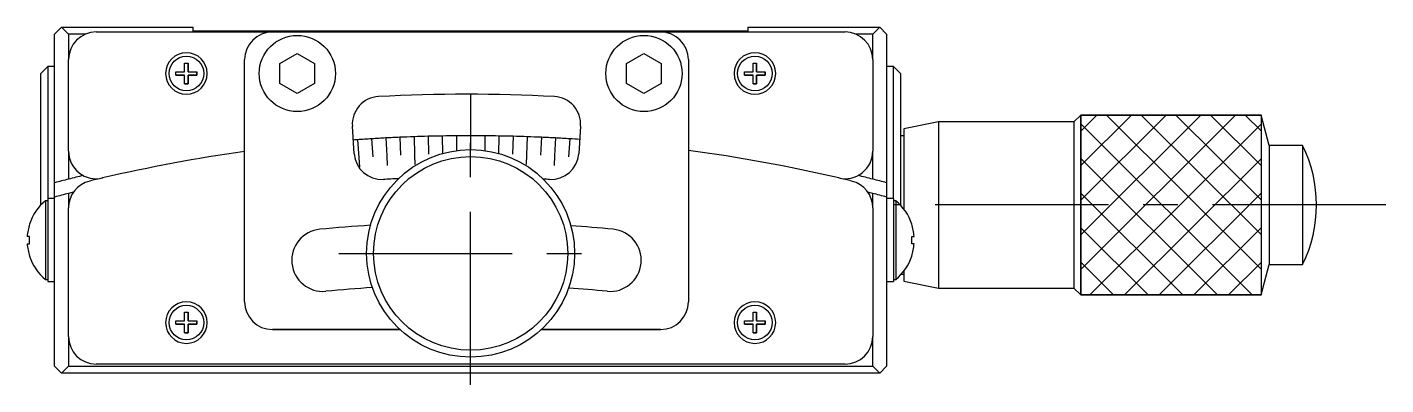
# Model space of a CAD drawing. Extents: x -19 to 366, y -14 to 260.
# Drawn here: x 105.5 to 203.5, y 234.7 to 260.5 of the extents above; entities that cross this region are included whole.
import ezdxf

# ---------------------------------------------------------------- set-up
doc = ezdxf.new("R2010")
doc.units = 0
doc.header["$LTSCALE"] = 10
doc.linetypes.add('CENTER', pattern=[2, 1.25, -0.25, 0.25, -0.25])
doc.layers.get('0').update_dxf_attribs({"linetype": 'CONTINUOUS'})
doc.layers.add('CENTER', color=1, linetype='CENTER')

msp = doc.modelspace()

# ---------------------------------------------------------------- linework, layer by layer
at = {"color": 7, "linetype": 'CONTINUOUS'}
for p, q in [((107.490839, 260), (107.990839, 260.5)), ((107.490839, 249.255678), (107.490839, 260)), ((107.990839, 260.5), (108.490839, 260)), ((107.990839, 260.5), (117.490839, 260.5)), ((109.730904, 260), (108.490839, 260)), ((108.490839, 260), (108.490839, 258.15)), ((110.490839, 260.15), (123.190839, 260.15)), ((117.490839, 260.2), (117.490839, 260.5)), ((157.490839, 260.2), (117.490839, 260.2)), ((123.190839, 260.15), (151.190839, 260.15)), ((151.190839, 260.15), (164.490839, 260.15)), ((157.490839, 260.5), (157.490839, 260.2)), ((157.490839, 260.5), (166.990839, 260.5)), ((166.490839, 260), (165.250773, 260)), ((166.490839, 260), (166.990839, 260.5)), ((166.490839, 258.15), (166.490839, 260)), ((166.990839, 260.5), (167.490839, 260)), ((167.490839, 260), (167.490839, 249.255678)), ((108.490839, 251.546506), (108.490839, 258.15)), ((116.865839, 257.9), (117.115839, 257.9)), ((116.865839, 257.275), (116.865839, 257.9)), ((117.115839, 257.9), (117.115839, 257.275)), ((117.115839, 257.275), (117.115839, 257.9)), ((121.190839, 240.65), (121.190839, 258.15)), ((123.740839, 257.871688), (124.990839, 258.593376)), ((123.740839, 256.428312), (123.740839, 257.871688)), ((124.990839, 258.593376), (126.240839, 257.871688)), ((126.240839, 257.871688), (126.240839, 256.428312)), ((148.740839, 257.871688), (149.990839, 258.593376)), ((148.740839, 256.428312), (148.740839, 257.871688)), ((149.990839, 258.593376), (151.240839, 257.871688)), ((151.240839, 257.871688), (151.240839, 256.428312)), ((153.190839, 258.15), (153.190839, 240.65)), ((157.865839, 257.9), (158.115839, 257.9)), ((157.865839, 257.275), (157.865839, 257.9)), ((158.115839, 257.9), (158.115839, 257.275)), ((158.115839, 257.275), (158.115839, 257.9)), ((166.490839, 258.15), (166.490839, 251.546506)), ((106.990839, 257.65), (106.490839, 257.15)), ((106.490839, 247.639822), (106.490839, 257.15)), ((106.990839, 257.65), (106.990839, 248.109997)), ((107.490839, 257.65), (106.990839, 257.65)), ((116.240839, 257.275), (116.865839, 257.275)), ((116.240839, 257.025), (116.240839, 257.275)), ((116.865839, 257.025), (116.240839, 257.025)), ((116.240839, 257.025), (116.865839, 257.025)), ((116.865839, 256.4), (116.865839, 257.025)), ((117.115839, 257.275), (117.740839, 257.275)), ((117.115839, 257.025), (117.115839, 256.4)), ((117.740839, 257.025), (117.115839, 257.025)), ((117.115839, 256.4), (117.115839, 257.025)), ((117.115839, 257.025), (117.740839, 257.025)), ((117.740839, 257.275), (117.740839, 257.025)), ((117.740839, 257.025), (117.740839, 257.275)), ((157.240839, 257.275), (157.865839, 257.275)), ((157.240839, 257.025), (157.240839, 257.275)), ((157.865839, 257.025), (157.240839, 257.025)), ((157.240839, 257.025), (157.865839, 257.025)), ((157.865839, 256.4), (157.865839, 257.025)), ((158.115839, 257.275), (158.740839, 257.275)), ((158.115839, 257.025), (158.115839, 256.4)), ((158.740839, 257.025), (158.115839, 257.025)), ((158.115839, 256.4), (158.115839, 257.025)), ((158.115839, 257.025), (158.740839, 257.025)), ((158.740839, 257.275), (158.740839, 257.025)), ((158.740839, 257.025), (158.740839, 257.275)), ((167.990839, 257.65), (167.490839, 257.65)), ((167.990839, 248.109997), (167.990839, 257.65)), ((168.490839, 257.15), (167.990839, 257.65)), ((168.490839, 257.15), (168.490839, 247.639822)), ((117.115839, 256.4), (116.865839, 256.4)), ((116.865839, 256.4), (117.115839, 256.4)), ((124.990839, 255.706624), (123.740839, 256.428312)), ((126.240839, 256.428312), (124.990839, 255.706624)), ((149.990839, 255.706624), (148.740839, 256.428312)), ((151.240839, 256.428312), (149.990839, 255.706624)), ((158.115839, 256.4), (157.865839, 256.4)), ((157.865839, 256.4), (158.115839, 256.4)), ((137.490839, 255.640729), (137.490839, 252.65)), ((181.490845, 254.149999), (180.990843, 253.649996)), ((181.490845, 254.149999), (181.490845, 247.649573)), ((194.490846, 254.149999), (181.490845, 254.149999)), ((181.490845, 254.149999), (194.490846, 254.149999)), ((181.490845, 241.150001), (181.490845, 254.149999)), ((194.490846, 254.149999), (194.490846, 247.649573)), ((195.080334, 251.95), (194.490846, 254.149999)), ((194.490846, 254.149999), (194.490846, 241.150001)), ((129.100291, 251.350229), (128.960757, 253.345649)), ((145.42092, 253.345649), (145.281387, 251.350229)), ((171.240838, 253.649996), (168.740839, 253.149997)), ((168.740839, 253.149997), (168.740839, 247.649639)), ((171.240838, 253.649996), (171.240838, 247.649606)), ((180.990843, 253.649996), (171.240838, 253.649996)), ((180.990843, 253.649996), (180.990843, 247.649606)), ((129.329331, 252.364994), (129.420015, 251.068161)), ((130.34816, 252.431771), (130.427523, 251.134196)), ((131.367532, 252.489656), (131.435569, 251.191437)), ((132.38737, 252.538642), (132.444076, 251.239879)), ((133.407598, 252.578727), (133.452967, 251.279519)), ((134.428136, 252.609907), (134.462166, 251.310352)), ((135.448907, 252.63218), (135.471595, 251.332378)), ((136.469834, 252.645545), (136.479142, 251.578933)), ((137.490839, 252.65), (137.490839, 251.65)), ((138.511843, 252.645545), (138.502535, 251.578933)), ((139.53277, 252.63218), (139.510082, 251.332378)), ((140.553542, 252.609907), (140.519512, 251.310352)), ((141.57408, 252.578727), (141.52871, 251.279519)), ((142.594307, 252.538642), (142.537602, 251.239879)), ((143.614146, 252.489656), (143.546109, 251.191437)), ((144.633518, 252.431771), (144.554155, 251.134196)), ((168.740839, 252.65), (168.490839, 252.65)), ((195.080334, 251.95), (195.080334, 247.649718)), ((197.490845, 251.95), (195.080334, 251.95)), ((197.490845, 251.95), (197.490845, 247.649718)), ((108.490839, 251.546506), (108.490839, 249.515052)), ((129.420015, 251.068161), (129.468844, 250.369866)), ((131.435569, 251.191437), (131.472204, 250.492396)), ((133.452967, 251.279519), (133.477397, 250.579945)), ((141.52871, 251.279519), (141.504281, 250.579945)), ((143.546109, 251.191437), (143.509474, 250.492396)), ((166.490839, 249.515052), (166.490839, 251.546506)), ((107.490839, 248.221089), (107.490839, 249.255678)), ((167.490839, 249.255678), (167.490839, 248.221089)), ((106.831284, 247.96), (106.831284, 242.26)), ((106.990839, 247.96), (106.831284, 247.96)), ((106.990839, 248.11), (106.990839, 242.11)), ((107.490839, 248.11), (106.990839, 248.11)), ((106.990839, 247.96), (106.990839, 242.26)), ((107.490839, 236), (107.490839, 248.221089)), ((108.490839, 248.482841), (108.490839, 247.435509)), ((166.490839, 247.435509), (166.490839, 248.482841)), ((167.490839, 248.221089), (167.490839, 236)), ((167.990839, 248.11), (167.490839, 248.11)), ((167.990839, 248.11), (167.990839, 242.11)), ((167.990839, 247.96), (167.990839, 242.26)), ((168.150394, 247.96), (167.990839, 247.96)), ((168.150394, 247.96), (168.150394, 242.26)), ((108.490839, 238.15), (108.490839, 247.435509)), ((166.490839, 247.435509), (166.490839, 238.15)), ((168.740839, 247.649639), (168.740839, 247.343271)), ((171.240838, 247.649606), (171.240838, 241.650004)), ((180.990843, 247.649606), (180.990843, 241.650004)), ((181.490845, 247.649573), (181.490845, 241.150001)), ((194.490846, 247.649573), (194.490846, 241.150001)), ((195.080334, 247.649718), (195.080334, 243.35)), ((197.490845, 247.649718), (197.490845, 243.35)), ((105.685396, 246.265108), (105.6771, 246.269154)), ((169.296281, 246.265108), (169.304578, 246.269154)), ((105.685396, 245.37), (105.509154, 245.37)), ((105.685396, 244.85), (105.685396, 245.37)), ((169.296281, 245.37), (169.472523, 245.37)), ((169.296281, 244.85), (169.296281, 245.37)), ((105.509154, 244.85), (105.685396, 244.85)), ((169.472523, 244.85), (169.296281, 244.85)), ((105.6771, 243.950846), (105.685396, 243.954892)), ((169.304578, 243.950846), (169.296281, 243.954892)), ((194.490846, 241.150001), (195.080334, 243.35)), ((195.080334, 243.35), (197.490845, 243.35)), ((106.831284, 242.26), (106.990839, 242.26)), ((106.990839, 242.11), (107.490839, 242.11)), ((167.490839, 242.11), (167.990839, 242.11)), ((167.990839, 242.26), (168.150394, 242.26)), ((168.554604, 242.65), (168.740839, 242.65)), ((168.740839, 242.876729), (168.740839, 242.150003)), ((168.740839, 242.150003), (171.240838, 241.650004)), ((171.240838, 241.650004), (180.990843, 241.650004)), ((180.990843, 241.650004), (181.490845, 241.150001)), ((181.490845, 241.150001), (194.490846, 241.150001)), ((194.490846, 241.150001), (181.490845, 241.150001)), ((116.240839, 239.275), (116.865839, 239.275)), ((116.240839, 239.025), (116.240839, 239.275)), ((116.865839, 239.9), (117.115839, 239.9)), ((116.865839, 239.275), (116.865839, 239.9)), ((117.115839, 239.9), (117.115839, 239.275)), ((117.115839, 239.275), (117.115839, 239.9)), ((117.115839, 239.275), (117.740839, 239.275)), ((117.740839, 239.275), (117.740839, 239.025)), ((117.740839, 239.025), (117.740839, 239.275)), ((157.240839, 239.275), (157.865839, 239.275)), ((157.240839, 239.025), (157.240839, 239.275)), ((157.865839, 239.9), (158.115839, 239.9)), ((157.865839, 239.275), (157.865839, 239.9)), ((158.115839, 239.9), (158.115839, 239.275)), ((158.115839, 239.275), (158.115839, 239.9)), ((158.115839, 239.275), (158.740839, 239.275)), ((158.740839, 239.275), (158.740839, 239.025)), ((158.740839, 239.025), (158.740839, 239.275)), ((108.490839, 238.15), (108.490839, 236)), ((116.865839, 239.025), (116.240839, 239.025)), ((116.240839, 239.025), (116.865839, 239.025)), ((116.865839, 238.4), (116.865839, 239.025)), ((117.115839, 238.4), (116.865839, 238.4)), ((116.865839, 238.4), (117.115839, 238.4)), ((117.115839, 239.025), (117.115839, 238.4)), ((117.740839, 239.025), (117.115839, 239.025)), ((117.115839, 239.025), (117.740839, 239.025)), ((117.115839, 238.4), (117.115839, 239.025)), ((123.190839, 238.65), (132.391819, 238.65)), ((132.391819, 238.65), (123.190839, 238.65)), ((142.589858, 238.65), (151.190839, 238.65)), ((151.190839, 238.65), (142.589858, 238.65)), ((157.865839, 239.025), (157.240839, 239.025)), ((157.240839, 239.025), (157.865839, 239.025)), ((157.865839, 238.4), (157.865839, 239.025)), ((158.115839, 238.4), (157.865839, 238.4)), ((157.865839, 238.4), (158.115839, 238.4)), ((158.115839, 239.025), (158.115839, 238.4)), ((158.740839, 239.025), (158.115839, 239.025)), ((158.115839, 238.4), (158.115839, 239.025)), ((158.115839, 239.025), (158.740839, 239.025)), ((166.490839, 236), (166.490839, 238.15)), ((164.490839, 236.15), (110.490839, 236.15)), ((107.990839, 235.5), (107.490839, 236)), ((108.490839, 236), (107.990839, 235.5)), ((166.990839, 235.5), (107.990839, 235.5)), ((108.490839, 236), (166.490839, 236)), ((166.990839, 235.5), (166.490839, 236)), ((167.490839, 236), (166.990839, 235.5))]:
    msp.add_line(p, q, dxfattribs=at)
at = {"color": 3, "linetype": 'CONTINUOUS'}
for p, q in [((181.490845, 252.990845), (182.649999, 254.149999)), ((181.490845, 250.490845), (185.149999, 254.149999)), ((181.490845, 247.990845), (187.649999, 254.149999)), ((181.490845, 245.490845), (190.149999, 254.149999)), ((181.490845, 242.990845), (192.649999, 254.149999)), ((183.350001, 254.149999), (194.490846, 243.009154)), ((185.850001, 254.149999), (194.490846, 245.509154)), ((188.350001, 254.149999), (194.490846, 248.009154)), ((190.850001, 254.149999), (194.490846, 250.509154)), ((193.350001, 254.149999), (194.490846, 253.009154)), ((181.490845, 253.509155), (193.849999, 241.150001)), ((182.150001, 241.150001), (194.490846, 253.490846)), ((181.490845, 251.009155), (191.349999, 241.150001)), ((184.650001, 241.150001), (194.490846, 250.990846)), ((181.490845, 248.509155), (188.849999, 241.150001)), ((187.150001, 241.150001), (194.490846, 248.490846)), ((181.490845, 246.009155), (186.349999, 241.150001)), ((189.650001, 241.150001), (194.490846, 245.990846)), ((181.490845, 243.509155), (183.849999, 241.150001)), ((192.150001, 241.150001), (194.490846, 243.490846))]:
    msp.add_line(p, q, dxfattribs=at)
at = {"color": 7, "linetype": 'CONTINUOUS'}
for centre, radius in [((124.990839, 257.15), 2.75), ((149.990839, 257.15), 2.75), ((116.990839, 257.15), 1.25), ((157.990839, 257.15), 1.25), ((137.490839, 244.15), 7.5), ((137.490839, 244.15), 7), ((116.990839, 239.15), 1.25), ((157.990839, 239.15), 1.25)]:
    msp.add_circle(centre, radius, dxfattribs=at)
for centre, radius, start, end in [((110.490839, 258.15), 2, 90, 180), ((123.190839, 258.15), 2, 90, 180), ((151.190839, 258.15), 2, 0, 90), ((164.490839, 258.15), 2, 0, 90), ((116.990839, 257.15), 1.5, 180, 90), ((116.990839, 257.15), 1.5, 90, 180), ((157.990839, 257.15), 1.5, 180, 90), ((157.990839, 257.15), 1.5, 90, 180), ((130.955885, 253.485162), 2, 93.028839, 184), ((137.190839, 135.65), 120, 86.971161, 93.028839), ((143.425792, 253.485162), 2, 356, 86.971161), ((137.490839, 135.65), 117, 93.999954, 94.146555), ((137.490839, 135.65), 117, 94, 94.146555), ((137.490839, 135.65), 117, 93.5, 94), ((137.490839, 135.65), 117, 93.499868, 93.999954), ((137.490839, 135.65), 117, 93, 93.5), ((137.490839, 135.65), 117, 92.999918, 93.499868), ((137.490839, 135.65), 117, 92.5, 93), ((137.490839, 135.65), 117, 92.500026, 92.999918), ((137.490839, 135.65), 117, 92.000117, 92.500026), ((137.490839, 135.65), 117, 92, 92.5), ((137.490839, 135.65), 117, 91.500114, 92.000117), ((137.490839, 135.65), 117, 91.5, 92), ((137.490839, 135.65), 117, 90.999995, 91.500114), ((137.490839, 135.65), 117, 91, 91.5), ((137.490839, 135.65), 117, 90.5, 91), ((137.490839, 135.65), 117, 90.500002, 90.999995), ((137.490839, 135.65), 117, 90, 90.500002), ((137.490839, 135.65), 117, 90, 90.5), ((137.490839, 135.65), 117, 89.499873, 90), ((137.490839, 135.65), 117, 89.5, 90), ((137.490839, 135.65), 117, 89, 89.5), ((137.490839, 135.65), 117, 88.999898, 89.499873), ((137.490839, 135.65), 117, 88.5, 89), ((137.490839, 135.65), 117, 88.5, 88.999898), ((137.490839, 135.65), 117, 88.000102, 88.5), ((137.490839, 135.65), 117, 88, 88.5), ((137.490839, 135.65), 117, 87.500127, 88.000102), ((137.490839, 135.65), 117, 87.5, 88), ((137.490839, 135.65), 117, 87, 87.500127), ((137.490839, 135.65), 117, 87, 87.5), ((137.490839, 135.65), 117, 86.499873, 87), ((137.490839, 135.65), 117, 86.5, 87), ((137.490839, 135.65), 117, 86.146555, 86.5), ((137.490839, 135.65), 117, 86.146555, 86.499873), ((188.745844, 247.650002), 9.745001, 333.816202, 26.183785), ((110.490839, 251.546506), 2, 180, 283.114086), ((137.490839, 135.65), 117, 98.008282, 103.114086), ((137.490839, 135.65), 117, 98.008282, 103.114086), ((131.095419, 251.489742), 2, 184, 273.012093), ((143.286259, 251.489742), 2, 266.987907, 356), ((137.490839, 135.65), 117, 76.885914, 82.28833), ((137.490839, 135.65), 117, 76.885914, 82.28833), ((164.490839, 251.546506), 2, 256.885914, 0), ((137.490839, 135.65), 117.5, 104.288736, 104.792497), ((110.490839, 247.435509), 2, 103.578809, 180), ((137.490839, 135.65), 117.5, 103.755077, 104.288736), ((137.490839, 135.65), 117, 103.114086, 103.578809), ((137.190839, 135.65), 114, 92.468925, 93.012093), ((137.190839, 135.65), 114, 86.987907, 87.214233), ((137.490839, 135.65), 117, 76.421191, 76.885914), ((164.490839, 247.435509), 2, 0, 76.421191), ((137.490839, 135.65), 117.5, 75.711264, 76.244923), ((137.490839, 135.65), 117.5, 75.207503, 75.711264), ((109.190839, 245.11), 3.7, 129.621835, 161.74269), ((137.490839, 135.65), 116.5, 104.414029, 104.922409), ((137.490839, 135.65), 116.5, 104.233644, 104.414029), ((137.490839, 135.65), 116.5, 75.585971, 75.766356), ((137.490839, 135.65), 116.5, 75.077591, 75.585971), ((165.790839, 245.11), 3.7, 18.25731, 50.378165), ((109.190839, 245.11), 3.690854, 161.761995, 175.960487), ((137.190839, 136.15), 110.25, 93.598253, 95.5), ((137.190839, 136.15), 110.25, 84.5, 86.083437), ((165.790839, 245.11), 3.690854, 4.039513, 18.238005), ((126.839497, 243.652789), 2.25, 95.5, 275.5), ((147.54218, 243.652789), 2.25, 264.5, 84.5), ((109.190839, 245.11), 3.690854, 184.039513, 198.238005), ((165.790839, 245.11), 3.690854, 341.761995, 355.960487), ((109.190839, 245.11), 3.7, 198.25731, 230.378165), ((165.790839, 245.11), 3.7, 309.621835, 341.74269), ((137.190839, 136.15), 105.75, 93.677254, 95.5), ((137.190839, 136.15), 105.75, 84.5, 86.004437), ((116.990839, 239.15), 1.5, 180, 90), ((116.990839, 239.15), 1.5, 90, 180), ((123.190839, 240.65), 2, 180, 270), ((151.190839, 240.65), 2, 270, 0), ((157.990839, 239.15), 1.5, 180, 90), ((157.990839, 239.15), 1.5, 90, 180), ((110.490839, 238.15), 2, 180, 270), ((164.490839, 238.15), 2, 270, 0)]:
    msp.add_arc(centre, radius, start, end, dxfattribs=at)
at = {"layer": 'CENTER', "color": 1, "linetype": 'CENTER'}
for p, q in [((137.490839, 234.65), (137.490839, 253.65)), ((203.490846, 247.65), (167.990839, 247.65)), ((127.990839, 244.15), (146.990839, 244.15))]:
    msp.add_line(p, q, dxfattribs=at)

doc.saveas('drawing.dxf')
